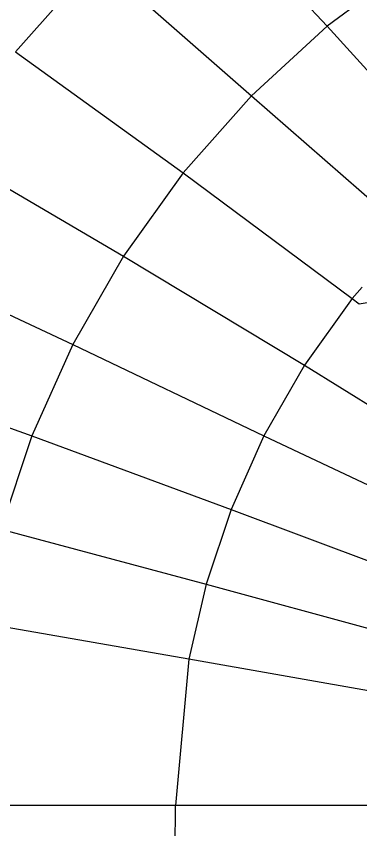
# Model space of a CAD drawing. Header units: millimetres. Extents: x 153 to 4750, y 92 to 3343.
# Drawn here: x 2630.937 to 2632.119, y 1089.032 to 1091.824 of the extents above; entities that cross this region are included whole.
import ezdxf

# ---------------------------------------------------------------- set-up
doc = ezdxf.new("R2010")
doc.units = ezdxf.units.MM

msp = doc.modelspace()

# ---------------------------------------------------------------- linework, layer by layer
for p, q in [((2631.5238, 1092.3018), (2632.0044, 1091.7899)), ((2631.2142, 1092.0176), (2630.9351, 1091.7024)), ((2631.2142, 1092.0176), (2631.7446, 1091.5514)), ((2632.2855, 1091.9988), (2632.0044, 1091.7899)), ((2632.0044, 1091.7899), (2631.7446, 1091.5514)), ((2632.0044, 1091.7899), (2632.4865, 1091.2589)), ((2630.9351, 1091.7024), (2631.5104, 1091.2868)), ((2631.7446, 1091.5514), (2631.5104, 1091.2868)), ((2631.7446, 1091.5514), (2632.2875, 1091.0762)), ((2630.6907, 1091.3614), (2631.3052, 1091.0006)), ((2631.5104, 1091.2868), (2631.3052, 1091.0006)), ((2631.5104, 1091.2868), (2632.0905, 1090.8557)), ((2630.484, 1091.0006), (2631.1316, 1090.6977)), ((2631.3052, 1091.0006), (2631.1316, 1090.6977)), ((2631.3052, 1091.0006), (2631.9261, 1090.6263)), ((2632.1243, 1090.8939), (2632.0905, 1090.8557)), ((2632.0905, 1090.8557), (2631.9261, 1090.6263)), ((2632.0905, 1090.8557), (2632.1145, 1090.8373)), ((2632.1145, 1090.8373), (2632.1481, 1090.8429)), ((2631.1316, 1090.6977), (2630.9913, 1090.3836)), ((2631.1316, 1090.6977), (2631.787, 1090.3836)), ((2630.3167, 1090.6263), (2630.9913, 1090.3836)), ((2631.9261, 1090.6263), (2631.787, 1090.3836)), ((2631.9261, 1090.6263), (2632.5437, 1090.2449)), ((2630.9913, 1090.3836), (2630.8843, 1090.0634)), ((2630.9913, 1090.3836), (2631.6745, 1090.1318)), ((2631.787, 1090.3836), (2631.6745, 1090.1318)), ((2631.787, 1090.3836), (2632.4455, 1090.0734)), ((2631.6745, 1090.1318), (2631.5888, 1089.8752)), ((2631.6745, 1090.1318), (2632.3556, 1089.8752)), ((2630.8843, 1090.0634), (2631.5888, 1089.8752)), ((2631.5888, 1089.8752), (2631.5294, 1089.618)), ((2631.5888, 1089.8752), (2632.2916, 1089.6834)), ((2631.5294, 1089.618), (2630.8102, 1089.7424)), ((2631.5294, 1089.618), (2631.4841, 1089.1156)), ((2632.2472, 1089.4911), (2631.5294, 1089.618)), ((2631.4841, 1089.1156), (2630.7538, 1089.1156)), ((2631.4678, 1086.8656), (2631.4841, 1089.1156)), ((2632.2133, 1089.1156), (2631.4841, 1089.1156))]:
    msp.add_line(p, q)

doc.saveas('drawing.dxf')
